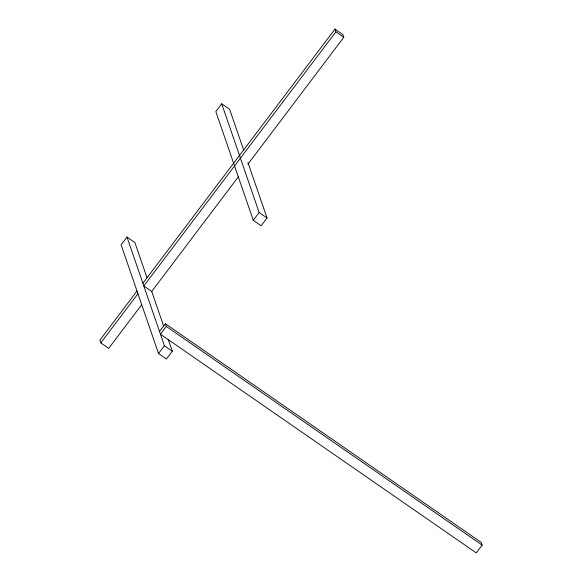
<?xml version="1.0" encoding="UTF-8"?>
<svg xmlns="http://www.w3.org/2000/svg" width="582" height="582" viewBox="0 0 582 582"><rect width="100%" height="100%" fill="white"/><g stroke="black" fill="none" stroke-linecap="round" stroke-linejoin="round"><path stroke-width="0.87" d="M243.793 150.462L229.606 109.27L221.713 103.8L215.835 111.577L253.265 220.28L261.158 225.751L267.036 217.974L247.976 162.604M146.955 277.599L134.879 242.519L126.985 237.049L121.107 244.826L158.537 353.536L166.43 358.999L172.308 351.222L168.191 339.27M137.017 291.029L99.871 340.172L100.81 342.893L108.703 348.363L141.586 304.852M142.896 283.252L334.97 29.1L342.871 34.571L343.802 37.284L247.903 164.182M100.81 342.893L137.949 293.743M334.97 29.1L335.909 31.821L143.827 285.966L151.727 291.437L163.782 326.458M151.451 291.8L238.584 176.506M159.504 331.493L165.383 323.716L481.19 542.402L482.129 545.123L476.251 552.9L160.436 334.214L166.314 326.437L165.383 323.716M253.265 220.28L259.143 212.503L221.713 103.8M158.537 353.536L164.415 345.759L126.985 237.049M335.909 31.821L343.802 37.284M259.143 212.503L267.036 217.974M166.314 326.437L482.129 545.123M164.415 345.759L172.308 351.222"/></g></svg>
